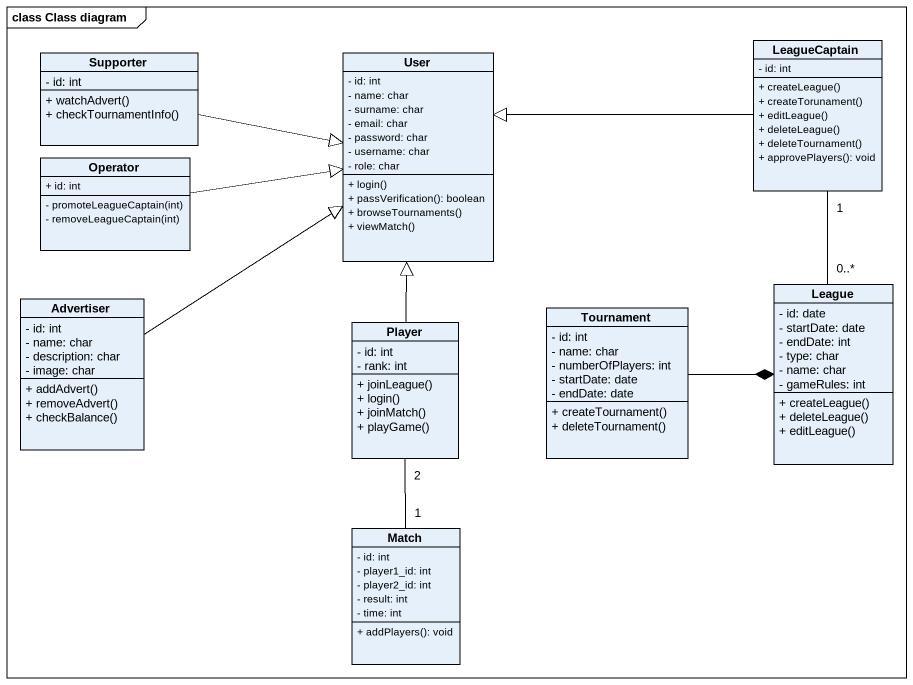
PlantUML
@startuml
mainframe class Class diagram
hide circle
hide empty members
skinparam classAttributeIconSize 0
class Supporter {
  - id: int
  + watchAdvert()
  + checkTournamentInfo()
}
class User {
  - id: int
  - name: char
  - surname: char
  - email: char
  - password: char
  - username: char
  - role: char
  + login()
  + passVerification(): boolean
  + browseTournaments()
  + viewMatch()
}
class LeagueCaptain {
  - id: int
  + createLeague()
  + createTorunament()
  + editLeague()
  + deleteLeague()
  + deleteTournament()
  + approvePlayers(): void
}
class Operator {
  + id: int
  - promoteLeagueCaptain(int)
  - removeLeagueCaptain(int)
}
class Advertiser {
  - id: int
  - name: char
  - description: char
  - image: char
  + addAdvert()
  + removeAdvert()
  + checkBalance()
}
class Player {
  - id: int
  - rank: int
  + joinLeague()
  + login()
  + joinMatch()
  + playGame()
}
class Tournament {
  - id: int
  - name: char
  - numberOfPlayers: int
  - startDate: date
  - endDate: date
  + createTournament()
  + deleteTournament()
}
class League {
  - id: date
  - startDate: date
  - endDate: int
  - type: char
  - name: char
  - gameRules: int
  + createLeague()
  + deleteLeague()
  + editLeague()
}
class Match {
  - id: int
  - player1_id: int
  - player2_id: int
  - result: int
  - time: int
  + addPlayers(): void
}
Supporter -right-|> User
LeagueCaptain -left-|> User
Operator -right-|> User
Advertiser -up-|> User
Player -up-|> User
Tournament -right-* League
League "0..*" -up- "1" LeagueCaptain
Match "1" -up- "2" Player
@enduml
